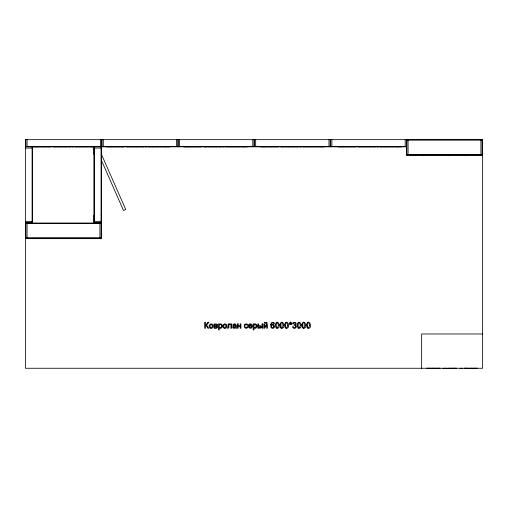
<?xml version="1.0" encoding="UTF-8"?>
<svg xmlns="http://www.w3.org/2000/svg" width="508" height="508" viewBox="0 0 508 508"><rect width="100%" height="100%" fill="white"/><g stroke="black" fill="none" stroke-linecap="round" stroke-linejoin="round"><path stroke-width="0.76" d="M406.4 140.119L482.6 140.119M25.4 146.368L406.4 146.368M25.4 146.825L406.4 146.825M33.02 146.901L36.297 146.901M36.532 146.901L39.713 146.901M40.386 146.901L43.332 146.901M43.809 146.901L46.99 146.901M47.523 146.901L50.717 146.901M52.991 146.901L56.09 146.901M56.706 146.901L59.811 146.901M60.344 146.901L63.398 146.901M63.983 146.901L67.037 146.901M67.862 146.901L70.65 146.901M71.882 146.901L73.603 146.901M75.076 146.901L78.13 146.901M78.715 146.901L81.769 146.901M82.353 146.901L85.407 146.901M86.233 146.901L89.021 146.901M89.814 146.901L92.894 146.901M106.343 146.901L109.62 146.901M109.861 146.901L113.036 146.901M113.709 146.901L116.656 146.901M117.138 146.901L120.313 146.901M120.847 146.901L124.047 146.901M126.321 146.901L129.413 146.901M130.029 146.901L133.134 146.901M133.667 146.901L136.722 146.901M137.306 146.901L140.36 146.901M141.186 146.901L143.974 146.901M145.205 146.901L146.933 146.901M148.406 146.901L151.46 146.901M152.044 146.901L155.092 146.901M155.683 146.901L158.731 146.901M159.563 146.901L162.344 146.901M163.138 146.901L166.218 146.901M166.586 146.901L169.824 146.901M183.782 146.901L187.058 146.901M187.3 146.901L190.475 146.901M191.148 146.901L194.094 146.901M194.577 146.901L197.752 146.901M198.285 146.901L201.486 146.901M203.759 146.901L206.851 146.901M207.467 146.901L210.572 146.901M211.106 146.901L214.16 146.901M214.744 146.901L217.799 146.901M218.624 146.901L221.412 146.901M222.644 146.901L224.371 146.901M225.844 146.901L228.892 146.901M229.476 146.901L232.531 146.901M233.115 146.901L236.169 146.901M237.001 146.901L239.782 146.901M240.576 146.901L243.656 146.901M244.024 146.901L247.263 146.901M260.744 146.901L264.02 146.901M264.262 146.901L267.437 146.901M268.11 146.901L271.056 146.901M271.532 146.901L274.714 146.901M275.247 146.901L278.441 146.901M280.721 146.901L283.813 146.901M284.429 146.901L287.534 146.901M288.068 146.901L291.122 146.901M291.706 146.901L294.761 146.901M295.586 146.901L298.374 146.901M299.606 146.901L301.333 146.901M302.8 146.901L305.854 146.901M306.438 146.901L309.493 146.901M310.077 146.901L313.131 146.901M313.963 146.901L316.744 146.901M317.538 146.901L320.618 146.901M320.986 146.901L324.225 146.901M337.915 146.901L341.192 146.901M341.433 146.901L344.608 146.901M345.281 146.901L348.228 146.901M348.704 146.901L351.885 146.901M352.419 146.901L355.613 146.901M357.892 146.901L360.985 146.901M361.601 146.901L364.706 146.901M365.239 146.901L368.294 146.901M368.878 146.901L371.932 146.901M372.758 146.901L375.545 146.901M376.777 146.901L378.504 146.901M379.971 146.901L383.026 146.901M383.61 146.901L386.664 146.901M387.248 146.901L390.303 146.901M391.128 146.901L393.916 146.901M394.71 146.901L397.789 146.901M398.158 146.901L401.396 146.901M25.4 148.044L32.106 148.044M94.361 148.044L101.067 148.044M406.4 154.445L482.6 154.445M94.437 154.673L93.98 154.673L93.98 146.825M101.143 154.673L101.6 154.673L125.73 209.493L123.501 210.471L101.276 159.982M406.4 154.902L482.6 154.902M482.6 155.283L406.4 155.283L406.4 139.662M94.437 215.176L93.98 215.176L93.98 223.025M101.143 215.176L101.6 215.176L101.6 238.646L25.4 238.646M25.4 221.348L32.106 221.348M94.361 221.348L101.067 221.348M25.4 222.567L32.106 222.567M94.361 222.567L101.067 222.567M25.4 223.025L101.6 223.025M25.4 223.482L101.6 223.482M25.4 237.808L101.6 237.808M25.4 238.265L101.6 238.265M482.6 333.972L421.64 333.972L421.64 368.262M426.847 368.186L430.797 368.186M431.514 368.186L435.42 368.186M436.169 368.186L440.08 368.186M451.783 368.186L447.808 368.262M452.469 368.186L456.375 368.186M464.109 368.186L468.014 368.186M472.738 368.186L468.763 368.262M473.424 368.186L477.33 368.186M482.143 140.119L482.143 154.445M480.924 140.119L480.924 154.445M474.523 154.902L474.523 155.283M465.912 154.902L465.912 155.283M462.223 368.262L460.013 368.262M457.378 154.902L457.378 155.283M448.767 154.902L448.767 155.283M447.059 368.262L442.913 368.262M440.233 154.902L440.233 155.283M431.622 154.902L431.622 155.283M423.088 154.902L423.088 155.283M414.934 154.902L414.934 155.283M408.076 140.119L408.076 154.445M406.857 140.119L406.857 154.445M405.181 139.662L405.181 146.368M331.876 139.662L331.876 146.368M330.657 139.662L330.657 146.368M330.2 139.662L330.2 146.825M328.981 139.662L328.981 146.368M255.676 139.662L255.676 146.368M254.457 139.662L254.457 146.368M254 139.662L254 146.825M252.781 139.662L252.781 146.368M179.476 139.662L179.476 146.368M178.257 139.662L178.257 146.368M177.8 139.662L177.8 146.825M176.581 139.662L176.581 146.368M103.276 139.662L103.276 146.368M102.057 139.662L102.057 146.368M101.6 139.662L101.6 154.673M101.524 146.825L101.524 223.025M101.143 223.482L101.143 237.808M101.067 146.825L101.067 223.025M100.381 139.662L100.381 146.368M99.924 223.482L99.924 237.808M94.361 146.825L94.361 223.025M93.904 146.825L93.904 223.025M93.523 238.265L93.523 238.646M84.912 238.265L84.912 238.646M76.378 238.265L76.378 238.646M67.767 238.265L67.767 238.646M59.233 238.265L59.233 238.646M50.622 238.265L50.622 238.646M42.088 238.265L42.088 238.646M33.934 238.265L33.934 238.646M32.563 146.825L32.563 223.025M32.106 146.825L32.106 223.025M27.076 139.662L27.076 146.368M27.076 223.482L27.076 237.808M25.857 139.662L25.857 146.368M25.857 223.482L25.857 237.808M235.515 325.31C231.705 324.783 231.667 330.156 235.572 327.724L235.718 328.257L236.487 328.257C237.357 325.412 234.798 321.545 232.613 325.152L233.337 325.253L234.467 324.428L235.306 324.675L235.515 325.31M252.292 326.079L249.047 326.276C248.856 327.724 251.111 328.384 251.504 326.86L252.266 326.955C251.123 330.295 246.393 326.892 248.85 324.421A1.841 1.841 0 0 1 249.885 323.856L250.73 323.856A1.797 1.797 0 0 1 251.739 324.409L252.292 326.079M278.473 325.304C275.514 334.709 275.533 315.887 278.473 325.304M283.127 325.304C280.175 334.709 280.194 315.887 283.127 325.304M287.788 325.304C284.829 334.709 284.848 315.887 287.788 325.304M300.361 325.304C297.402 334.709 297.421 315.887 300.361 325.304M305.016 325.304C302.057 334.709 302.076 315.887 305.016 325.304M309.67 325.304C306.718 334.709 306.737 315.887 309.67 325.304M228.213 326.777L227.4 328.257L228.81 327.914L228.949 324.523L230.899 324.523L230.899 328.257L231.629 328.257L231.629 323.913L228.213 323.913L228.213 326.777M270.669 324.644L270.954 327.292A1.899 1.899 0 0 0 271.875 328.193C276.111 329.679 274.466 321.812 271.361 325.164C270.789 323.621 273.196 321.729 273.749 323.786L274.485 323.729L274.301 323.107A1.518 1.518 0 0 0 273.425 322.339L271.577 322.624L270.669 324.644M221.558 326.047L221.024 327.52A1.016 1.016 0 0 1 219.729 327.52C217.564 325.698 221.52 322.624 221.558 326.047M244.9 325.679C244.17 327.349 246.85 328.765 247.18 326.669L247.904 326.765C245.624 332.067 241.433 322.567 247.015 324.021A1.486 1.486 0 0 1 247.625 324.606L247.834 325.19L247.117 325.304L246.469 324.479L245.624 324.523A1.137 1.137 0 0 0 245.072 325.05L244.9 325.679M256.203 326.047L255.676 327.52A1.016 1.016 0 0 1 254.381 327.52C252.216 325.698 256.165 322.624 256.203 326.047M212.471 326.06C209.391 332.543 209.245 319.703 212.471 326.06M226.231 326.06C223.152 332.543 223.006 319.703 226.231 326.06M275.374 324.345L275.914 327.736A1.581 1.581 0 0 0 276.866 328.32C282.226 328.543 277.59 317.589 275.374 324.345M280.035 324.345L280.568 327.736A1.581 1.581 0 0 0 281.521 328.32C286.88 328.543 282.251 317.589 280.035 324.345M284.69 324.345L285.229 327.736A1.581 1.581 0 0 0 286.175 328.32C291.541 328.543 286.906 317.589 284.69 324.345M297.263 324.345L297.796 327.736A1.581 1.581 0 0 0 298.748 328.32C304.114 328.543 299.479 317.589 297.263 324.345M301.917 324.345L302.457 327.736A1.581 1.581 0 0 0 303.409 328.32C308.769 328.543 304.133 317.589 301.917 324.345M306.572 324.345L307.111 327.736A1.581 1.581 0 0 0 308.064 328.32C313.423 328.543 308.794 317.589 306.572 324.345M235.509 326.346C234.855 329.851 231.026 325.895 235.509 326.079L235.509 326.346M273.837 326.358L273.755 326.936A1.245 1.245 0 0 1 273.323 327.546A1.003 1.003 0 0 1 272.701 327.755C270.656 327.692 271.494 324.079 273.329 325.222A1.162 1.162 0 0 1 273.755 325.799L273.837 326.358M209.201 325.52L209.474 327.444A1.822 1.822 0 0 0 210.369 328.212C212.261 329.019 213.843 326.828 213.087 325.101A1.892 1.892 0 0 0 212.357 324.148L210.452 323.939L209.201 325.52M222.961 325.52L223.241 327.444A1.822 1.822 0 0 0 224.136 328.212C226.028 329.019 227.609 326.828 226.847 325.101A1.892 1.892 0 0 0 226.117 324.148L224.212 323.939L222.961 325.52M295.7 326.504L295.339 327.393L294.462 327.755A1.06 1.06 0 0 1 293.459 327.114L293.287 326.58L292.551 326.676L292.621 327.031A1.765 1.765 0 0 0 293.148 327.895C295.053 329.819 298.164 326.041 295.358 325.012L295.719 324.79A1.264 1.264 0 0 0 296.183 323.799L296.132 323.399A1.518 1.518 0 0 0 295.332 322.453L293.776 322.339A1.657 1.657 0 0 0 292.849 323.139L292.627 323.793L293.364 323.926L294.056 322.91L295.154 323.113L295.332 324.225L294.088 324.777L294.005 325.418L295.192 325.526L295.7 326.504M290.849 322.161L290.754 323.177L291.719 322.783L291.909 323.361L290.887 323.596L291.592 324.364L291.103 324.714L290.544 323.837L290.011 324.714L289.528 324.364L290.208 323.596L289.204 323.361L289.395 322.783L290.335 323.183L290.259 322.161L290.849 322.161M222.307 326.053C222.587 327.654 220.44 329.19 219.272 327.806L219.272 329.921L218.542 329.921L218.542 323.913L219.208 323.913L219.208 324.479C220.275 322.948 222.618 324.371 222.307 326.053M256.959 326.053C257.239 327.654 255.092 329.19 253.924 327.806L253.924 329.921L253.187 329.921L253.187 323.913L253.86 323.913L253.86 324.479C254.921 322.948 257.27 324.371 256.959 326.053M261.43 326.942L260.483 328.162L257.861 328.257L257.861 323.913L258.597 323.913L258.597 325.615L260.661 325.812L261.43 326.942M217.462 325.069L216.948 325.996C219.151 327.546 215.557 329.216 214.097 328.257L214.097 323.913L216.719 324.021A1.124 1.124 0 0 1 217.411 324.707L217.462 325.069M216.713 325.139L216.262 325.691L214.833 325.742L214.833 324.523L216.471 324.663L216.713 325.139M216.903 327.006L216.325 327.616L214.833 327.654L214.833 326.346L216.414 326.396L216.903 327.006M249.199 325.158L249.091 325.672L251.511 325.672L250.59 324.447L249.199 325.158M266.922 322.275C266.878 323.659 264.554 323.666 264.509 322.275L265.69 322.821L266.922 322.275M207.486 323.913L206.477 325.19L208.851 328.257L207.867 328.257L206.489 326.06L205.454 325.45L205.454 328.257L204.661 328.257L204.661 322.262L205.454 322.262L205.454 324.891L206.223 324.675L207.391 322.612L208.794 322.269L208.794 322.955L207.912 323.132L207.486 323.913M266.643 323.913L264.598 327.228L264.598 323.913L263.862 323.913L263.862 328.257L264.655 328.257L266.7 324.968L266.7 328.257L267.437 328.257L267.437 323.913L266.643 323.913M260.591 327.26L258.597 327.654L258.597 326.225L260.445 326.441A0.692 0.692 0 0 1 260.591 327.26M482.6 139.662L25.4 139.662L25.4 368.262L482.6 368.262L482.6 139.662M238.138 323.913L237.401 323.913L237.401 328.257L238.138 328.257L238.138 326.333L240.176 326.333L240.176 328.257L240.913 328.257L240.913 323.913L240.176 323.913L240.176 325.723L238.138 325.723L238.138 323.913M262.719 323.913L261.982 323.913L261.982 328.257L262.719 328.257L262.719 323.913"/></g></svg>
